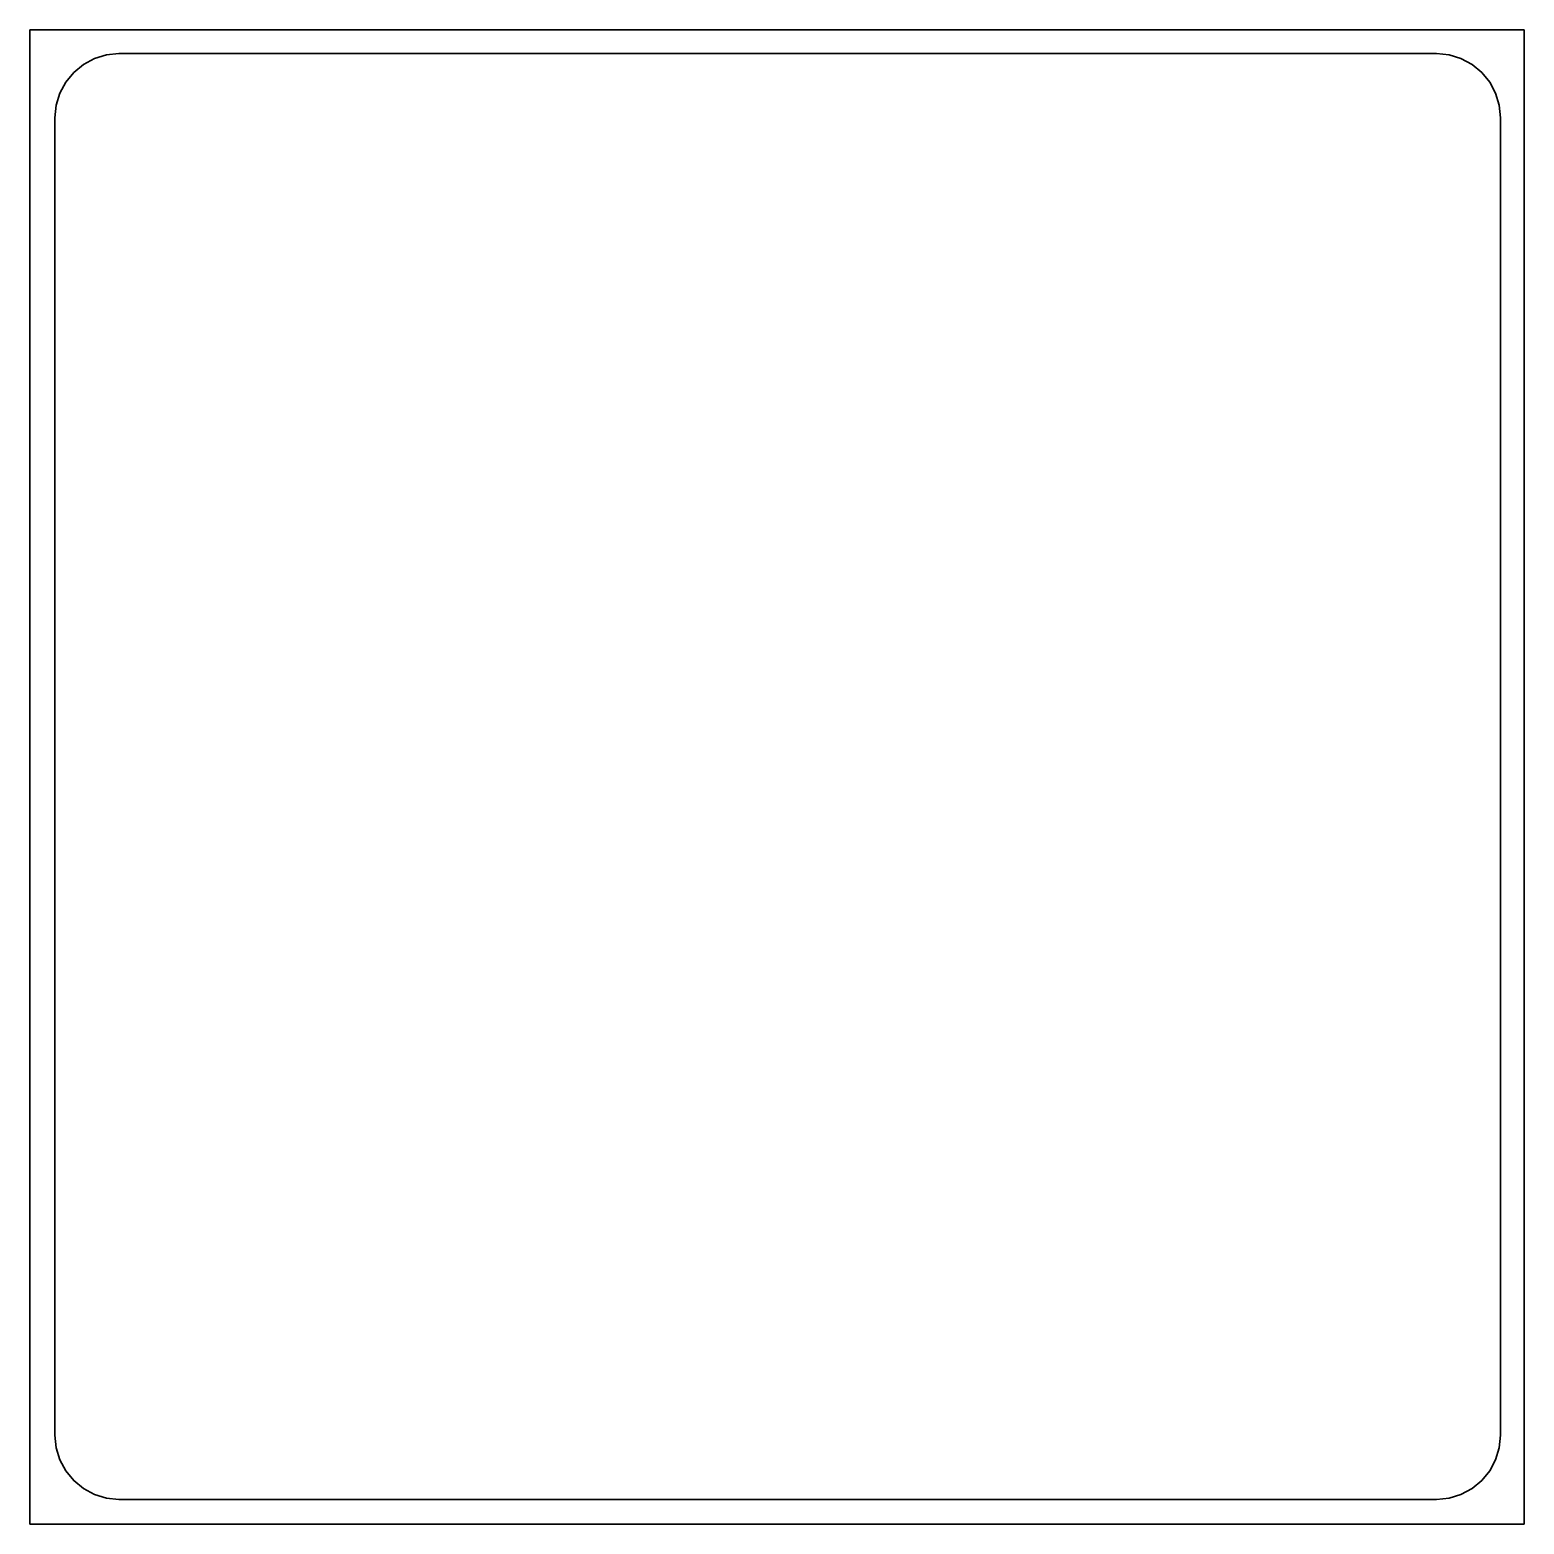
# Model space of a CAD drawing. Header units: millimetres. Extents: x -203 to 413, y -159 to 457.
import ezdxf

# ---------------------------------------------------------------- set-up
doc = ezdxf.new("R2010")
doc.units = ezdxf.units.MM
doc.header["$MEASUREMENT"] = 0
doc.layers.get('0').update_dxf_attribs({"lineweight": 0})
doc.layers.add('Safety', color=7, linetype='Continuous', lineweight=0)

msp = doc.modelspace()

# ---------------------------------------------------------------- linework, layer by layer
at = {"color": 240, "lineweight": 35, "true_color": 0xed2224}
msp.add_lwpolyline([(376.88, -149.3), (382.05, -148.77), (386.98, -147.26), (391.52, -144.83), (395.53, -141.53), (398.83, -137.52), (401.26, -132.98), (402.77, -128.05), (403.3, -122.88), (403.3, -38.01), (403.3, 148.7), (403.3, 335.41), (403.3, 420.27), (402.77, 425.45), (401.26, 430.37), (398.83, 434.91), (395.53, 438.92), (391.52, 442.22), (386.98, 444.66), (382.05, 446.17), (376.88, 446.7), (375.04, 446.7), (373.21, 446.7), (371.37, 446.7), (369.53, 446.7), (237.42, 446.7), (105.3, 446.7), (-26.81, 446.7), (-158.92, 446.7), (-160.76, 446.7), (-162.6, 446.7), (-164.44, 446.7), (-166.27, 446.7), (-171.45, 446.17), (-176.37, 444.66), (-180.91, 442.22), (-184.92, 438.92), (-188.22, 434.91), (-190.66, 430.37), (-192.17, 425.45), (-192.7, 420.27), (-192.7, 335.41), (-192.7, 148.7), (-192.7, -38.01), (-192.7, -122.88), (-192.17, -128.05), (-190.66, -132.98), (-188.22, -137.52), (-184.92, -141.53), (-180.91, -144.83), (-176.37, -147.26), (-171.45, -148.77), (-166.27, -149.3), (-30.49, -149.3), (105.3, -149.3), (241.09, -149.3)], close=True, dxfattribs=at)
at = {"layer": 'Safety', "color": 240, "lineweight": 35, "true_color": 0xed2224}
msp.add_lwpolyline([(413, -159.5), (-203, -159.5), (-203, 456.5), (413, 456.5)], close=True, dxfattribs=at)

doc.saveas('drawing.dxf')
